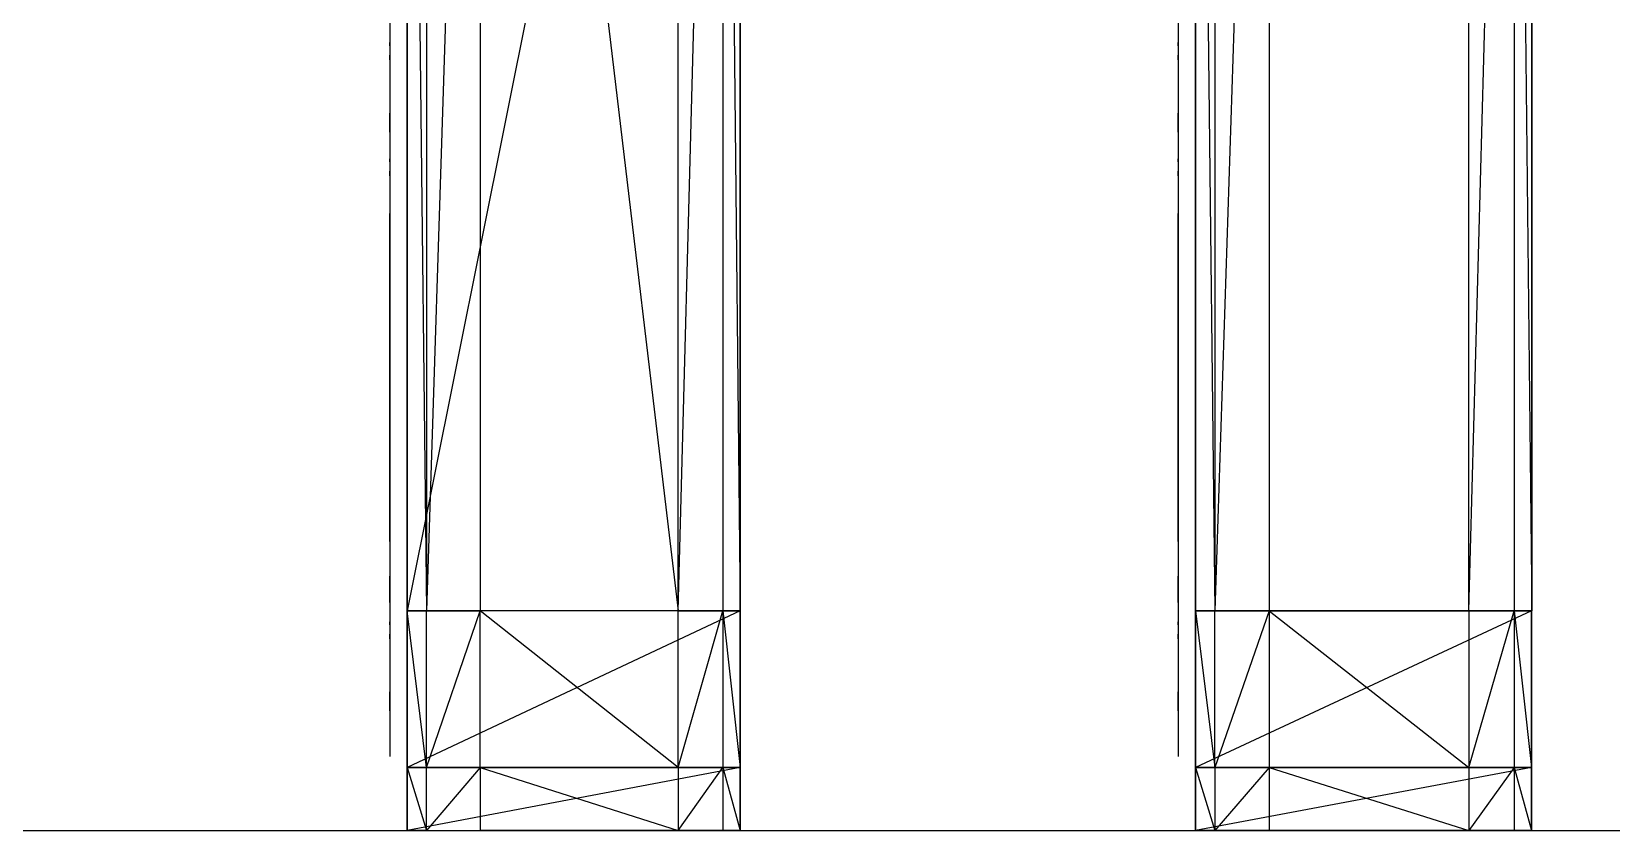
# Model space of a CAD drawing. Extents: x -41 to 47, y -35.8 to 51.3.
# Drawn here: x 17.69 to 22.72, y 40.1 to 42.64 of the extents above; entities that cross this region are included whole.
import ezdxf

# ---------------------------------------------------------------- set-up
doc = ezdxf.new("R2010")
doc.units = 0
doc.header["$MEASUREMENT"] = 0
doc.layers.add('PYDXF', color=8, linetype='CONTINUOUS')

msp = doc.modelspace()

# ---------------------------------------------------------------- linework, layer by layer
at = {"layer": 'PYDXF'}
for p, q in [((18.8878, 46.0954), (18.8878, 40.7954)), ((19.9478, 46.0954), (18.8878, 40.7954)), ((18.8878, 40.7954), (18.8878, 46.0954)), ((18.8878, 46.0954), (18.9488, 40.7954)), ((19.1202, 46.0954), (18.9488, 40.7954)), ((18.9488, 46.0954), (18.9488, 40.7954)), ((19.1202, 46.0954), (19.1202, 40.7954)), ((19.1202, 46.0954), (19.75, 40.7954)), ((19.75, 40.7954), (19.75, 46.0954)), ((19.75, 40.7954), (19.8925, 46.0954)), ((19.8925, 46.0954), (19.8925, 40.7954)), ((19.8925, 46.0954), (19.9478, 40.7954)), ((19.9478, 46.0954), (19.9478, 40.7954)), ((19.9478, 40.7954), (19.9478, 46.0954)), ((21.3979, 46.0954), (21.3979, 40.7954)), ((21.3979, 40.7954), (21.3979, 46.0954)), ((21.3979, 46.0954), (21.4594, 40.7954)), ((21.6324, 46.0954), (21.4594, 40.7954)), ((21.4594, 46.0954), (21.4594, 40.7954)), ((21.6324, 46.0954), (21.6324, 40.7954)), ((22.2682, 40.7954), (22.2682, 46.0954)), ((22.2682, 40.7954), (22.4119, 46.0954)), ((22.4119, 46.0954), (22.4119, 40.7954)), ((22.4119, 46.0954), (22.4679, 40.7954)), ((22.4679, 46.0954), (22.4679, 40.7954)), ((22.4679, 40.7954), (22.4679, 46.0954)), ((18.8324, 42.6704), (18.8324, 42.6054)), ((21.3425, 42.6704), (21.3425, 42.6054)), ((18.8324, 42.6054), (18.8324, 42.3254)), ((18.8325, 42.5956), (18.8324, 42.6054)), ((18.8325, 42.6106), (18.8325, 42.5956)), ((18.8325, 42.6054), (18.8325, 42.5506)), ((18.8325, 42.6054), (18.8325, 42.5956)), ((21.3425, 42.6106), (21.3425, 42.5956)), ((21.3425, 42.6054), (21.3425, 42.3254)), ((21.3425, 42.6054), (21.3425, 42.5506)), ((21.3425, 42.6054), (21.3425, 42.5956)), ((21.3425, 42.5956), (21.3425, 42.6054)), ((18.8325, 42.5956), (18.8325, 42.5656)), ((18.8325, 42.5956), (18.8325, 42.3354)), ((18.8325, 42.5643), (18.8325, 42.5656)), ((18.8325, 42.563), (18.8325, 42.5643)), ((18.8325, 42.5617), (18.8325, 42.563)), ((18.8325, 42.5604), (18.8325, 42.5617)), ((18.8325, 42.5591), (18.8325, 42.5604)), ((18.8325, 42.5579), (18.8325, 42.5591)), ((18.8325, 42.5566), (18.8325, 42.5579)), ((18.8325, 42.5554), (18.8325, 42.5566)), ((18.8325, 42.5542), (18.8325, 42.5554)), ((18.8325, 42.553), (18.8325, 42.5542)), ((21.3425, 42.5956), (21.3425, 42.5656)), ((21.3425, 42.5956), (21.3425, 42.3354)), ((21.3425, 42.5643), (21.3425, 42.5656)), ((21.3425, 42.563), (21.3425, 42.5643)), ((21.3425, 42.5617), (21.3425, 42.563)), ((21.3425, 42.5604), (21.3425, 42.5617)), ((21.3425, 42.5591), (21.3425, 42.5604)), ((21.3425, 42.5579), (21.3425, 42.5591)), ((21.3425, 42.5566), (21.3425, 42.5579)), ((21.3425, 42.5554), (21.3425, 42.5566)), ((21.3425, 42.5542), (21.3425, 42.5554)), ((21.3425, 42.553), (21.3425, 42.5542)), ((18.8325, 42.5518), (18.8325, 42.553)), ((18.8325, 42.5506), (18.8325, 42.5518)), ((18.8325, 42.5506), (18.8325, 42.3804)), ((21.3425, 42.5518), (21.3425, 42.553)), ((21.3425, 42.5506), (21.3425, 42.5518)), ((21.3425, 42.5506), (21.3425, 42.3804)), ((18.8325, 42.3792), (18.8325, 42.3804)), ((18.8325, 42.3804), (18.8325, 42.3254)), ((18.8325, 42.378), (18.8325, 42.3792)), ((18.8325, 42.3768), (18.8325, 42.378)), ((18.8325, 42.3756), (18.8325, 42.3768)), ((18.8325, 42.3744), (18.8325, 42.3756)), ((18.8325, 42.3731), (18.8325, 42.3744)), ((18.8325, 42.3719), (18.8325, 42.3731)), ((18.8325, 42.3706), (18.8325, 42.3719)), ((18.8325, 42.3693), (18.8325, 42.3706)), ((18.8325, 42.368), (18.8325, 42.3693)), ((18.8325, 42.3667), (18.8325, 42.368)), ((18.8325, 42.3654), (18.8325, 42.3667)), ((18.8325, 42.3354), (18.8325, 42.3654)), ((21.3425, 42.3792), (21.3425, 42.3804)), ((21.3425, 42.3804), (21.3425, 42.3254)), ((21.3425, 42.378), (21.3425, 42.3792)), ((21.3425, 42.3768), (21.3425, 42.378)), ((21.3425, 42.3756), (21.3425, 42.3768)), ((21.3425, 42.3744), (21.3425, 42.3756)), ((21.3425, 42.3731), (21.3425, 42.3744)), ((21.3425, 42.3719), (21.3425, 42.3731)), ((21.3425, 42.3706), (21.3425, 42.3719)), ((21.3425, 42.3693), (21.3425, 42.3706)), ((21.3425, 42.368), (21.3425, 42.3693)), ((21.3425, 42.3667), (21.3425, 42.368)), ((21.3425, 42.3654), (21.3425, 42.3667)), ((21.3425, 42.3354), (21.3425, 42.3654)), ((18.8324, 42.3254), (18.8324, 42.2354)), ((18.8325, 42.3354), (18.8325, 42.3204)), ((18.8325, 42.3204), (18.8325, 42.3354)), ((18.8325, 42.3354), (18.8325, 42.3254)), ((21.3425, 42.3354), (21.3425, 42.3204)), ((21.3425, 42.3204), (21.3425, 42.3354)), ((21.3425, 42.3354), (21.3425, 42.3254)), ((21.3425, 42.3254), (21.3425, 42.2354)), ((18.8324, 42.2354), (18.8324, 42.1804)), ((18.8325, 42.2254), (18.8324, 42.2354)), ((18.8325, 42.2404), (18.8325, 42.2254)), ((18.8325, 42.2354), (18.8325, 42.2254)), ((18.8325, 42.2254), (18.8325, 42.1954)), ((18.8325, 42.2254), (18.8325, 42.0613)), ((21.3425, 42.2404), (21.3425, 42.2254)), ((21.3425, 42.2354), (21.3425, 42.1804)), ((21.3425, 42.2354), (21.3425, 42.2254)), ((21.3425, 42.2254), (21.3425, 42.2354)), ((21.3425, 42.2254), (21.3425, 42.1954)), ((21.3425, 42.2254), (21.3425, 42.0613)), ((18.8324, 42.1804), (18.8324, 41.0164)), ((18.8325, 42.194), (18.8325, 42.1954)), ((18.8325, 42.1927), (18.8325, 42.194)), ((18.8325, 42.1914), (18.8325, 42.1927)), ((18.8325, 42.1901), (18.8325, 42.1914)), ((18.8325, 42.1889), (18.8325, 42.1901)), ((18.8325, 42.1876), (18.8325, 42.1889)), ((18.8325, 42.1864), (18.8325, 42.1876)), ((18.8325, 42.1851), (18.8325, 42.1864)), ((18.8325, 42.1839), (18.8325, 42.1851)), ((18.8325, 42.1827), (18.8325, 42.1839)), ((18.8325, 42.1815), (18.8325, 42.1827)), ((18.8325, 42.1804), (18.8325, 42.1815)), ((18.8325, 42.1804), (18.8325, 42.0613)), ((21.3425, 42.194), (21.3425, 42.1954)), ((21.3425, 42.1927), (21.3425, 42.194)), ((21.3425, 42.1914), (21.3425, 42.1927)), ((21.3425, 42.1901), (21.3425, 42.1914)), ((21.3425, 42.1889), (21.3425, 42.1901)), ((21.3425, 42.1876), (21.3425, 42.1889)), ((21.3425, 42.1864), (21.3425, 42.1876)), ((21.3425, 42.1851), (21.3425, 42.1864)), ((21.3425, 42.1839), (21.3425, 42.1851)), ((21.3425, 42.1827), (21.3425, 42.1839)), ((21.3425, 42.1815), (21.3425, 42.1827)), ((21.3425, 42.1804), (21.3425, 42.1815)), ((21.3425, 42.1804), (21.3425, 41.0164)), ((21.3425, 42.1804), (21.3425, 42.0613)), ((18.8325, 41.0164), (18.8325, 42.0613)), ((18.8325, 42.0613), (18.8325, 41.0164)), ((21.3425, 41.0164), (21.3425, 42.0613)), ((21.3425, 42.0613), (21.3425, 41.0164)), ((18.8324, 41.0164), (18.8324, 40.9054)), ((18.8325, 41.0164), (18.8325, 40.8604)), ((21.3425, 41.0164), (21.3425, 40.9054)), ((21.3425, 41.0164), (21.3425, 40.8604)), ((18.8325, 40.9042), (18.8325, 40.9054)), ((18.8325, 40.9054), (18.8325, 40.8504)), ((18.8325, 40.903), (18.8325, 40.9042)), ((18.8325, 40.9018), (18.8325, 40.903)), ((18.8325, 40.9006), (18.8325, 40.9018)), ((18.8325, 40.8994), (18.8325, 40.9006)), ((18.8325, 40.8981), (18.8325, 40.8994)), ((18.8325, 40.8969), (18.8325, 40.8981)), ((18.8325, 40.8956), (18.8325, 40.8969)), ((18.8325, 40.8943), (18.8325, 40.8956)), ((18.8325, 40.893), (18.8325, 40.8943)), ((21.3425, 40.9042), (21.3425, 40.9054)), ((21.3425, 40.9054), (21.3425, 40.8504)), ((21.3425, 40.903), (21.3425, 40.9042)), ((21.3425, 40.9018), (21.3425, 40.903)), ((21.3425, 40.9006), (21.3425, 40.9018)), ((21.3425, 40.8994), (21.3425, 40.9006)), ((21.3425, 40.8981), (21.3425, 40.8994)), ((21.3425, 40.8969), (21.3425, 40.8981)), ((21.3425, 40.8956), (21.3425, 40.8969)), ((21.3425, 40.8943), (21.3425, 40.8956)), ((21.3425, 40.893), (21.3425, 40.8943)), ((18.8324, 40.8504), (18.8324, 40.7604)), ((18.8325, 40.8917), (18.8325, 40.893)), ((18.8325, 40.8904), (18.8325, 40.8917)), ((18.8325, 40.8604), (18.8325, 40.8904)), ((18.8325, 40.8604), (18.8325, 40.8504)), ((18.8325, 40.8219), (18.8325, 40.8604)), ((18.8325, 40.8604), (18.8325, 40.8219)), ((21.3425, 40.8917), (21.3425, 40.893)), ((21.3425, 40.8904), (21.3425, 40.8917)), ((21.3425, 40.8604), (21.3425, 40.8904)), ((21.3425, 40.8604), (21.3425, 40.8504)), ((21.3425, 40.8219), (21.3425, 40.8604)), ((21.3425, 40.8604), (21.3425, 40.8219)), ((21.3425, 40.8504), (21.3425, 40.7604)), ((18.8878, 40.7954), (18.9488, 40.7954)), ((19.9478, 40.7954), (18.8878, 40.7954)), ((18.8878, 40.2954), (18.8878, 40.7954)), ((18.8878, 40.7954), (18.8878, 40.2954)), ((19.9478, 40.7954), (18.8878, 40.2954)), ((18.9488, 40.2954), (18.8878, 40.7954)), ((18.9488, 40.7954), (19.1202, 40.7954)), ((19.9478, 40.7954), (18.9488, 40.7954)), ((18.9488, 40.2954), (18.9488, 40.7954)), ((18.9488, 40.2954), (19.1202, 40.7954)), ((19.1202, 40.7954), (18.9488, 40.7954)), ((19.9478, 40.7954), (19.1202, 40.7954)), ((19.75, 40.7954), (19.1202, 40.7954)), ((19.75, 40.2954), (19.1202, 40.7954)), ((19.1202, 40.2954), (19.1202, 40.7954)), ((19.75, 40.7954), (19.8925, 40.7954)), ((19.9478, 40.7954), (19.75, 40.7954)), ((19.75, 40.2954), (19.75, 40.7954)), ((19.75, 40.2954), (19.8925, 40.7954)), ((19.9478, 40.7954), (19.8925, 40.7954)), ((19.8925, 40.7954), (19.9478, 40.7954)), ((19.8925, 40.7954), (19.9478, 40.2954)), ((19.8925, 40.7954), (19.8925, 40.2954)), ((19.9478, 40.2954), (19.9478, 40.7954)), ((19.9478, 40.7954), (19.9478, 40.2954)), ((21.3978, 40.7954), (21.3978, 40.2954)), ((21.3978, 40.2954), (21.3978, 40.7954)), ((22.4678, 40.7954), (21.3978, 40.2954)), ((21.3978, 40.7954), (21.4594, 40.2954)), ((21.4594, 40.7954), (21.3978, 40.7954)), ((21.3978, 40.7954), (22.4678, 40.7954)), ((21.3979, 40.7954), (21.4594, 40.7954)), ((22.4679, 40.7954), (21.3979, 40.7954)), ((21.4594, 40.7954), (21.6324, 40.7954)), ((22.4679, 40.7954), (21.4594, 40.7954)), ((21.6324, 40.7954), (21.4594, 40.7954)), ((21.6324, 40.7954), (21.4594, 40.2954)), ((21.4594, 40.2954), (21.4594, 40.7954)), ((22.4679, 40.7954), (21.6324, 40.7954)), ((21.6324, 40.7954), (21.6324, 40.2954)), ((22.2681, 40.7954), (21.6324, 40.7954)), ((21.6324, 40.7954), (22.2681, 40.2954)), ((22.2681, 40.7954), (22.2681, 40.2954)), ((22.2681, 40.2954), (22.4119, 40.7954)), ((22.4119, 40.7954), (22.2681, 40.7954)), ((22.2682, 40.7954), (22.4119, 40.7954)), ((22.4679, 40.7954), (22.2682, 40.7954)), ((22.4119, 40.7954), (22.4678, 40.7954)), ((22.4119, 40.7954), (22.4678, 40.2954)), ((22.4119, 40.7954), (22.4119, 40.2954)), ((22.4679, 40.7954), (22.4119, 40.7954)), ((22.4678, 40.7954), (22.4678, 40.2954)), ((22.4678, 40.2954), (22.4678, 40.7954)), ((18.8324, 40.7604), (18.8324, 40.4804)), ((18.8325, 40.7504), (18.8324, 40.7604)), ((18.8325, 40.7654), (18.8325, 40.7504)), ((18.8325, 40.7604), (18.8325, 40.7054)), ((18.8325, 40.7604), (18.8325, 40.7504)), ((18.8325, 40.7504), (18.8325, 40.4914)), ((18.8325, 40.7504), (18.8325, 40.7204)), ((21.3425, 40.7654), (21.3425, 40.7504)), ((21.3425, 40.7604), (21.3425, 40.4804)), ((21.3425, 40.7604), (21.3425, 40.7054)), ((21.3425, 40.7604), (21.3425, 40.7504)), ((21.3425, 40.7504), (21.3425, 40.7604)), ((21.3425, 40.7504), (21.3425, 40.4914)), ((21.3425, 40.7504), (21.3425, 40.7204)), ((18.8325, 40.719), (18.8325, 40.7204)), ((18.8325, 40.7177), (18.8325, 40.719)), ((18.8325, 40.7164), (18.8325, 40.7177)), ((18.8325, 40.7151), (18.8325, 40.7164)), ((18.8325, 40.7139), (18.8325, 40.7151)), ((18.8325, 40.7126), (18.8325, 40.7139)), ((18.8325, 40.7114), (18.8325, 40.7126)), ((18.8325, 40.7101), (18.8325, 40.7114)), ((18.8325, 40.7089), (18.8325, 40.7101)), ((18.8325, 40.7077), (18.8325, 40.7089)), ((18.8325, 40.7065), (18.8325, 40.7077)), ((18.8325, 40.7054), (18.8325, 40.7065)), ((18.8325, 40.7054), (18.8325, 40.5364)), ((21.3425, 40.719), (21.3425, 40.7204)), ((21.3425, 40.7177), (21.3425, 40.719)), ((21.3425, 40.7164), (21.3425, 40.7177)), ((21.3425, 40.7151), (21.3425, 40.7164)), ((21.3425, 40.7139), (21.3425, 40.7151)), ((21.3425, 40.7126), (21.3425, 40.7139)), ((21.3425, 40.7114), (21.3425, 40.7126)), ((21.3425, 40.7101), (21.3425, 40.7114)), ((21.3425, 40.7089), (21.3425, 40.7101)), ((21.3425, 40.7077), (21.3425, 40.7089)), ((21.3425, 40.7065), (21.3425, 40.7077)), ((21.3425, 40.7054), (21.3425, 40.7065)), ((21.3425, 40.7054), (21.3425, 40.5364)), ((18.8325, 40.5352), (18.8325, 40.5364)), ((18.8325, 40.5364), (18.8325, 40.4804)), ((18.8325, 40.534), (18.8325, 40.5352)), ((18.8325, 40.5328), (18.8325, 40.534)), ((18.8325, 40.5316), (18.8325, 40.5328)), ((18.8325, 40.5304), (18.8325, 40.5316)), ((18.8325, 40.5291), (18.8325, 40.5304)), ((18.8325, 40.5279), (18.8325, 40.5291)), ((18.8325, 40.5266), (18.8325, 40.5279)), ((18.8325, 40.5253), (18.8325, 40.5266)), ((18.8325, 40.524), (18.8325, 40.5253)), ((18.8325, 40.5227), (18.8325, 40.524)), ((18.8325, 40.5214), (18.8325, 40.5227)), ((18.8325, 40.4914), (18.8325, 40.5214)), ((21.3425, 40.5352), (21.3425, 40.5364)), ((21.3425, 40.5364), (21.3425, 40.4804)), ((21.3425, 40.534), (21.3425, 40.5352)), ((21.3425, 40.5328), (21.3425, 40.534)), ((21.3425, 40.5316), (21.3425, 40.5328)), ((21.3425, 40.5304), (21.3425, 40.5316)), ((21.3425, 40.5291), (21.3425, 40.5304)), ((21.3425, 40.5279), (21.3425, 40.5291)), ((21.3425, 40.5266), (21.3425, 40.5279)), ((21.3425, 40.5253), (21.3425, 40.5266)), ((21.3425, 40.524), (21.3425, 40.5253)), ((21.3425, 40.5227), (21.3425, 40.524)), ((21.3425, 40.5214), (21.3425, 40.5227)), ((21.3425, 40.4914), (21.3425, 40.5214)), ((18.8325, 40.4914), (18.8324, 40.4804)), ((18.8324, 40.4804), (18.8324, 40.3304)), ((18.8325, 40.4764), (18.8325, 40.4914)), ((18.8325, 40.4914), (18.8325, 40.4764)), ((18.8325, 40.4804), (18.8325, 40.4914)), ((21.3425, 40.4764), (21.3425, 40.4914)), ((21.3425, 40.4914), (21.3425, 40.4764)), ((21.3425, 40.4804), (21.3425, 40.4914)), ((21.3425, 40.4914), (21.3425, 40.4804)), ((21.3425, 40.4804), (21.3425, 40.3304)), ((19.9478, 40.2954), (18.8878, 40.2954)), ((18.8878, 40.2954), (18.9488, 40.2954)), ((18.8878, 40.2954), (19.9478, 40.2954)), ((18.8878, 40.2954), (18.8878, 40.0954)), ((18.8878, 40.2954), (18.9488, 40.0954)), ((18.8878, 40.0954), (18.8878, 40.2954)), ((19.9478, 40.2954), (18.8878, 40.0954)), ((18.9488, 40.2954), (19.1202, 40.2954)), ((18.9488, 40.0954), (18.9488, 40.2954)), ((19.9478, 40.2954), (18.9488, 40.2954)), ((19.1202, 40.2954), (18.9488, 40.0954)), ((19.1202, 40.2954), (19.75, 40.2954)), ((19.1202, 40.2954), (19.75, 40.0954)), ((19.1202, 40.2954), (19.1202, 40.0954)), ((19.9478, 40.2954), (19.1202, 40.2954)), ((19.75, 40.2954), (19.8925, 40.2954)), ((19.75, 40.0954), (19.8925, 40.2954)), ((19.75, 40.2954), (19.75, 40.0954)), ((19.9478, 40.2954), (19.75, 40.2954)), ((19.9478, 40.2954), (19.8925, 40.2954)), ((19.8925, 40.2954), (19.9478, 40.0954)), ((19.8925, 40.2954), (19.8925, 40.0954)), ((19.9478, 40.0954), (19.9478, 40.2954)), ((19.9478, 40.2954), (19.9478, 40.0954)), ((22.4678, 40.2954), (21.3978, 40.2954)), ((21.3978, 40.0954), (21.3978, 40.2954)), ((21.3978, 40.2954), (21.4594, 40.2954)), ((21.3978, 40.2954), (21.3978, 40.0954)), ((22.4678, 40.2954), (21.3978, 40.0954)), ((21.3978, 40.2954), (21.4594, 40.0954)), ((21.4594, 40.2954), (21.6324, 40.2954)), ((22.4678, 40.2954), (21.4594, 40.2954)), ((21.4594, 40.2954), (21.4594, 40.0954)), ((21.6324, 40.2954), (21.4594, 40.0954)), ((21.6324, 40.2954), (22.2681, 40.2954)), ((22.4678, 40.2954), (21.6324, 40.2954)), ((21.6324, 40.2954), (22.2681, 40.0954)), ((21.6324, 40.2954), (21.6324, 40.0954)), ((22.4678, 40.2954), (22.2681, 40.2954)), ((22.2681, 40.2954), (22.4119, 40.2954)), ((22.2681, 40.2954), (22.2681, 40.0954)), ((22.4119, 40.2954), (22.2681, 40.0954)), ((22.4119, 40.2954), (22.4678, 40.2954)), ((22.4678, 40.2954), (22.4119, 40.2954)), ((22.4119, 40.2954), (22.4119, 40.0954)), ((22.4119, 40.2954), (22.4678, 40.0954)), ((22.4678, 40.2954), (22.4678, 40.0954)), ((22.4678, 40.0954), (22.4678, 40.2954)), ((18.8878, 40.0954), (19.9478, 40.0954)), ((18.9488, 40.0954), (18.8878, 40.0954)), ((18.9488, 40.0954), (19.1202, 40.0954)), ((18.9488, 40.0954), (19.9478, 40.0954)), ((19.1202, 40.0954), (19.75, 40.0954)), ((19.9478, 40.0954), (19.1202, 40.0954)), ((19.75, 40.0954), (19.8925, 40.0954)), ((19.9478, 40.0954), (19.75, 40.0954)), ((19.8925, 40.0954), (19.9478, 40.0954)), ((19.9478, 40.0954), (19.8925, 40.0954)), ((21.3978, 40.0954), (22.4678, 40.0954)), ((21.4594, 40.0954), (21.3978, 40.0954)), ((22.4678, 40.0954), (21.4594, 40.0954)), ((21.6324, 40.0954), (21.4594, 40.0954)), ((21.6324, 40.0954), (22.2681, 40.0954)), ((22.4678, 40.0954), (21.6324, 40.0954)), ((22.4119, 40.0954), (22.2681, 40.0954)), ((22.4678, 40.0954), (22.2681, 40.0954)), ((22.4678, 40.0954), (22.4119, 40.0954))]:
    msp.add_line(p, q, dxfattribs=at)
at = {"layer": 'PYDXF', "linetype": 'ByBlock'}
msp.add_line((-40.0335, 40.0954), (45.3585, 40.0954), dxfattribs=at)

doc.saveas('drawing.dxf')
